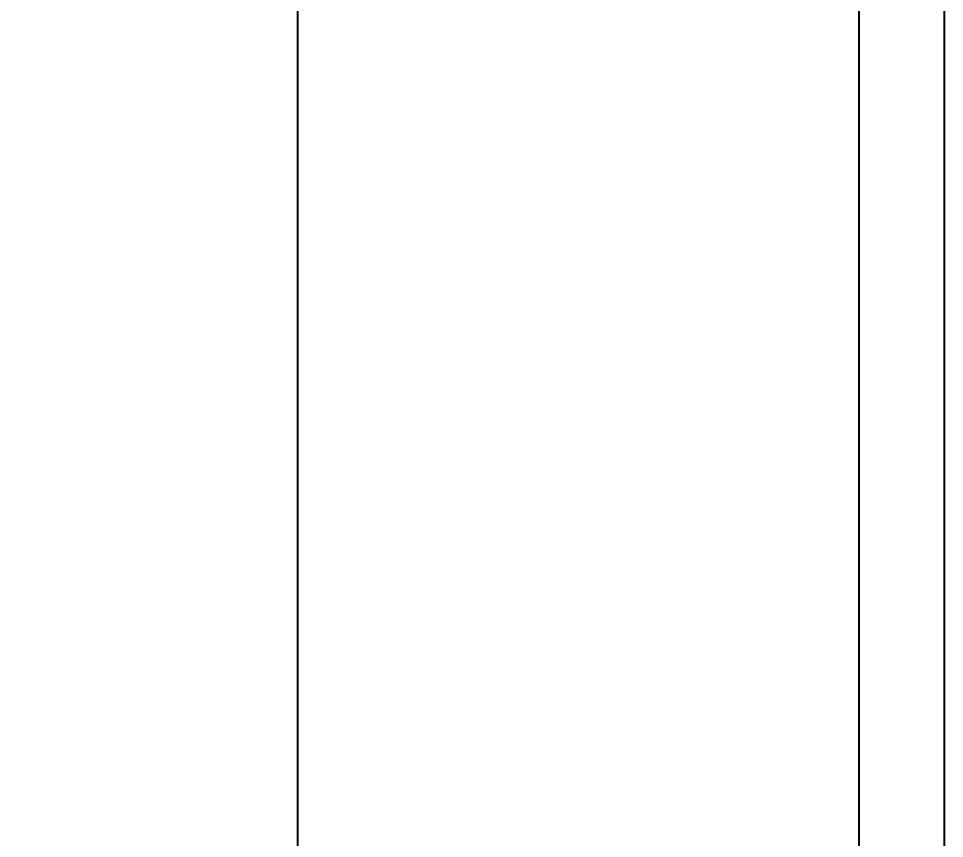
# Model space of a CAD drawing. Header units: millimetres. Extents: x -54028 to -48567, y 2760 to 5426.
# Drawn here: x -52903.6 to -52794.9, y 3325 to 3421.2 of the extents above; entities that cross this region are included whole.
import ezdxf

# ---------------------------------------------------------------- set-up
doc = ezdxf.new("R2010")
doc.units = ezdxf.units.MM
doc.styles.get("Standard").update_dxf_attribs({"font": 'arial.ttf'})
doc.dimstyles.new('ÖLÇÜ', dxfattribs={"dimtxt": 50, "dimasz": 20, "dimexe": 1.25, "dimexo": 30, "dimgap": 20, "dimtad": 0, "dimdec": 0, "dimtxsty": 'Standard', "dimcen": 2.5, "dimadec": 1, "dimazin": 0, "dimtfac": 1, "dimtdec": 0, "dimtmove": 0, "dimatfit": 3, "dimfxl": 1, "dimarcsym": 0})

# ---------------------------------------------------------------- blocks, each defined once
blk = doc.blocks.new('*D33')
at = {"color": 0, "lineweight": -2, "transparency": 16777216}
for p, q in [((-52832.4, 5269.81), (-52872.09, 5269.81)), ((-52870.84, 5249.81), (-52870.84, 4313.29)), ((-52870.84, 3186.6), (-52870.84, 4123.12)), ((-52832.4, 3166.6), (-52872.09, 3166.6))]:
    blk.add_line(p, q, dxfattribs=at)
at = {"color": 0, "transparency": 16777216}
for points in [[(-52874.17, 5249.81), (-52867.51, 5249.81), (-52870.84, 5269.81)], [(-52874.17, 3186.6), (-52867.51, 3186.6), (-52870.84, 3166.6)]]:
    blk.add_solid(points, dxfattribs=at)
at = {"layer": 'Defpoints', "color": 0, "transparency": 16777216}
for p in [(-52870.84, 5269.81), (-52802.4, 5269.81), (-52802.4, 3166.6)]:
    blk.add_point(p, dxfattribs=at)
at = {"color": 0, "transparency": 16777216, "insert": (-52870.84, 4218.2), "char_height": 50, "attachment_point": 5, "rotation": 90}
blk.add_mtext('2103', dxfattribs=at)

msp = doc.modelspace()

# ---------------------------------------------------------------- linework, layer by layer
for p, q in [((-52804.91, 3277.89), (-52804.91, 5158.52)), ((-52794.91, 3277.89), (-52794.91, 5158.52))]:
    msp.add_line(p, q)

# ---------------------------------------------------------------- dimensions: what is measured, and where the dimension line sits
dim = msp.add_linear_dim(base=(-52870.84, 5269.81), p1=(-52802.4, 3166.6), p2=(-52802.4, 5269.81), angle=90, dimstyle='ÖLÇÜ')
dim.commit()
dim.dimension.update_dxf_attribs({"geometry": '*D33', "text_midpoint": (-52870.84, 4218.2)})

doc.saveas('drawing.dxf')
